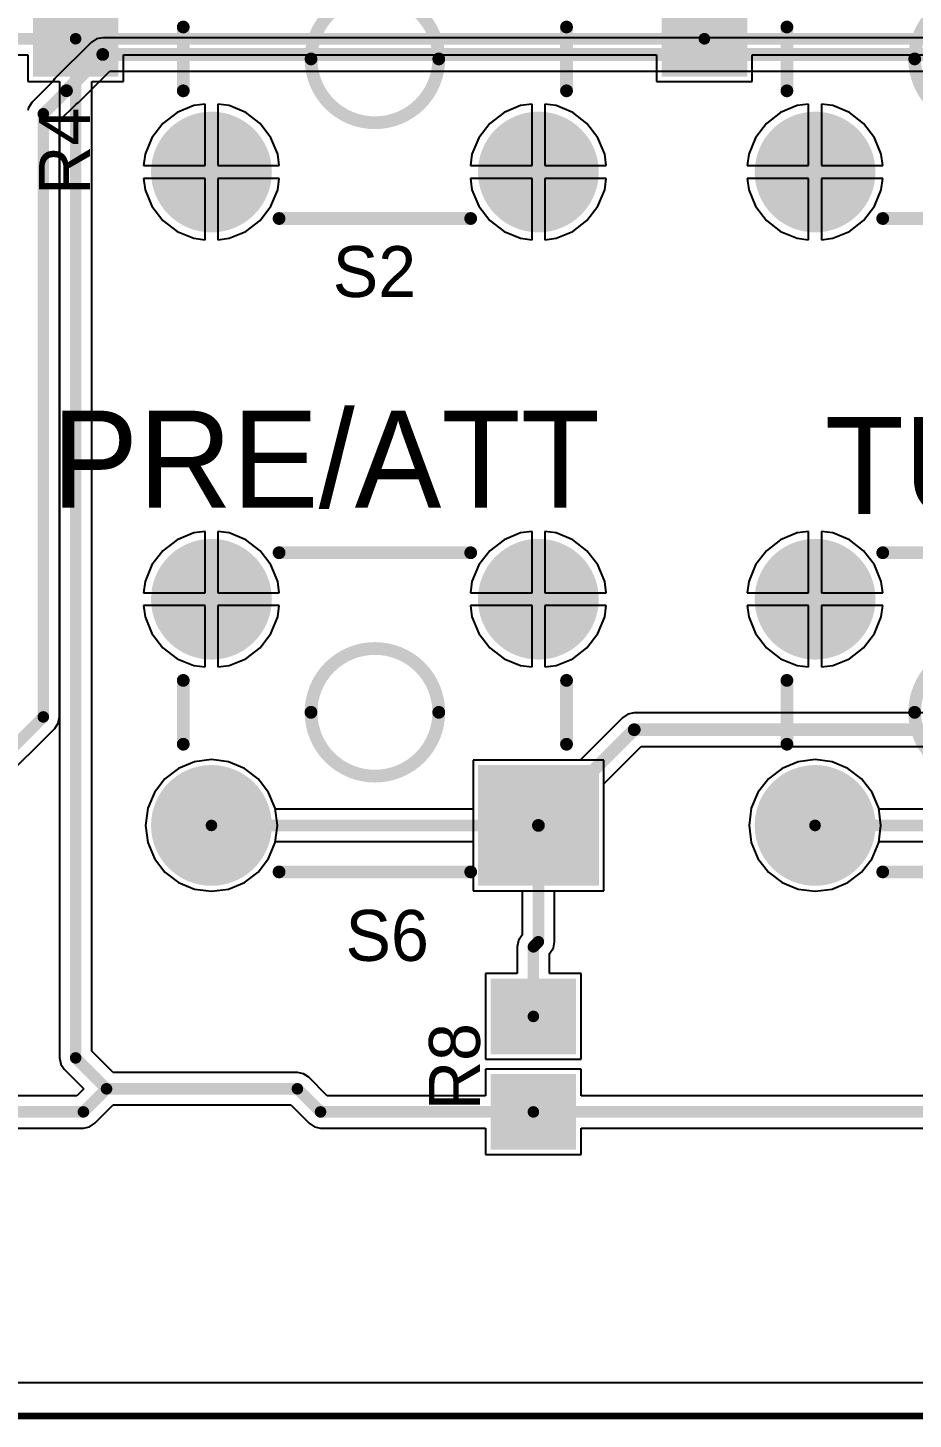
# Model space of a CAD drawing. Header units: millimetres. Extents: x -0.4 to 7.76, y -3.34 to 0.42.
# Drawn here: x 0.544 to 1.237, y -3.037 to -1.947 of the extents above; entities that cross this region are included whole.
import ezdxf

# ---------------------------------------------------------------- set-up
doc = ezdxf.new("R2010")
doc.units = ezdxf.units.MM
doc.header["$MEASUREMENT"] = 0
for name, color, linetype in [('BottomLayer', 5, 'Continuous'), ('BottomSolder', 6, 'Continuous'), ('KeepOutLayer', 6, 'Continuous'), ('MultiLayer', 9, 'Continuous'), ('PadHoleLayer', 156, 'Continuous'), ('TopLayer', 1, 'Continuous'), ('TopOverlay', 2, 'Continuous'), ('TopPaste', 8, 'Continuous'), ('TopSolder', 216, 'Continuous')]:
    doc.layers.add(name, color=color, linetype=linetype)

# ---------------------------------------------------------------- blocks, each defined once
blk = doc.blocks.new('PTS645SK50LFS_30')
at = {"layer": 'BottomLayer', "const_width": 0.0433}
for points in [[(0.1063, 0.0886, 1), (0.1496, 0.0886, 1)], [(-0.1496, -0.0886, 1), (-0.1063, -0.0886, 1)], [(0.1063, -0.0886, 1), (0.1496, -0.0886, 1)]]:
    blk.add_lwpolyline(points, format="xyb", close=True, dxfattribs=at)
at = {"layer": 'BottomLayer'}
blk.add_solid([(-0.1713, 0.0453), (-0.0846, 0.0453), (-0.1713, 0.1319), (-0.0846, 0.1319)], dxfattribs=at)
at = {"layer": 'BottomSolder', "const_width": 0.0473}
for points in [[(0.1043, 0.0886, 1), (0.1516, 0.0886, 1)], [(-0.1516, -0.0886, 1), (-0.1043, -0.0886, 1)], [(0.1043, -0.0886, 1), (0.1516, -0.0886, 1)]]:
    blk.add_lwpolyline(points, format="xyb", close=True, dxfattribs=at)
at = {"layer": 'BottomSolder'}
blk.add_solid([(-0.1753, 0.0413), (-0.0806, 0.0413), (-0.1753, 0.1359), (-0.0806, 0.1359)], dxfattribs=at)
at = {"layer": 'MultiLayer', "const_width": 0.0433}
for points in [[(0.1063, 0.0886, 1), (0.1496, 0.0886, 1)], [(-0.1496, -0.0886, 1), (-0.1063, -0.0886, 1)], [(0.1063, -0.0886, 1), (0.1496, -0.0886, 1)]]:
    blk.add_lwpolyline(points, format="xyb", close=True, dxfattribs=at)
at = {"layer": 'MultiLayer'}
blk.add_solid([(-0.1713, 0.0453), (-0.0846, 0.0453), (-0.1713, 0.1319), (-0.0846, 0.1319)], dxfattribs=at)
at = {"layer": 'PadHoleLayer', "const_width": 0.0197}
for points in [[(-0.1378, 0.0886, 1), (-0.1181, 0.0886, 1)], [(0.1181, 0.0886, 1), (0.1378, 0.0886, 1)], [(-0.1378, -0.0886, 1), (-0.1181, -0.0886, 1)], [(0.1181, -0.0886, 1), (0.1378, -0.0886, 1)]]:
    blk.add_lwpolyline(points, format="xyb", close=True, dxfattribs=at)
at = {"layer": 'TopLayer', "const_width": 0.0433}
for points in [[(0.1063, 0.0886, 1), (0.1496, 0.0886, 1)], [(-0.1496, -0.0886, 1), (-0.1063, -0.0886, 1)], [(0.1063, -0.0886, 1), (0.1496, -0.0886, 1)]]:
    blk.add_lwpolyline(points, format="xyb", close=True, dxfattribs=at)
at = {"layer": 'TopLayer'}
blk.add_solid([(-0.1713, 0.0453), (-0.0846, 0.0453), (-0.1713, 0.1319), (-0.0846, 0.1319)], dxfattribs=at)
at = {"layer": 'TopOverlay', "const_width": 0.01}
for points in [[(0.075, 0.125), (-0.075, 0.125)], [(-0.15, 0.025), (-0.15, -0.025)], [(0.15, 0.025), (0.15, -0.025)], [(0.075, -0.125), (-0.075, -0.125)]]:
    blk.add_lwpolyline(points, dxfattribs=at)
at = {"layer": 'TopOverlay'}
for points, const_width in [([(-0.0775, 0.125, 1), (-0.0725, 0.125, 1)], 0.005), ([(0.0725, 0.125, 1), (0.0775, 0.125, 1)], 0.005), ([(0.05, 0, 1), (-0.05, 0, 1)], 0.01), ([(-0.1525, 0.025, 1), (-0.1475, 0.025, 1)], 0.005), ([(0.1475, 0.025, 1), (0.1525, 0.025, 1)], 0.005), ([(-0.0525, 0, 1), (-0.0475, 0, 1)], 0.005), ([(0.0475, 0, 1), (0.0525, 0, 1)], 0.005), ([(-0.1525, -0.025, 1), (-0.1475, -0.025, 1)], 0.005), ([(0.1475, -0.025, 1), (0.1525, -0.025, 1)], 0.005), ([(-0.0775, -0.125, 1), (-0.0725, -0.125, 1)], 0.005), ([(0.0725, -0.125, 1), (0.0775, -0.125, 1)], 0.005)]:
    blk.add_lwpolyline(points, format="xyb", close=True, dxfattribs=dict(at, const_width=const_width))
at = {"layer": 'TopSolder', "const_width": 0.0473}
for points in [[(0.1043, 0.0886, 1), (0.1516, 0.0886, 1)], [(-0.1516, -0.0886, 1), (-0.1043, -0.0886, 1)], [(0.1043, -0.0886, 1), (0.1516, -0.0886, 1)]]:
    blk.add_lwpolyline(points, format="xyb", close=True, dxfattribs=at)
at = {"layer": 'TopSolder'}
blk.add_solid([(-0.1753, 0.0413), (-0.0806, 0.0413), (-0.1753, 0.1359), (-0.0806, 0.1359)], dxfattribs=at)
blk = doc.blocks.new('PTS645SK50LFS_31')
at = {"layer": 'BottomLayer', "const_width": 0.0433}
for points in [[(0.1063, 0.0886, 1), (0.1496, 0.0886, 1)], [(-0.1496, -0.0886, 1), (-0.1063, -0.0886, 1)], [(0.1063, -0.0886, 1), (0.1496, -0.0886, 1)]]:
    blk.add_lwpolyline(points, format="xyb", close=True, dxfattribs=at)
at = {"layer": 'BottomLayer'}
blk.add_solid([(-0.1713, 0.0453), (-0.0846, 0.0453), (-0.1713, 0.1319), (-0.0846, 0.1319)], dxfattribs=at)
at = {"layer": 'BottomSolder', "const_width": 0.0473}
for points in [[(0.1043, 0.0886, 1), (0.1516, 0.0886, 1)], [(-0.1516, -0.0886, 1), (-0.1043, -0.0886, 1)], [(0.1043, -0.0886, 1), (0.1516, -0.0886, 1)]]:
    blk.add_lwpolyline(points, format="xyb", close=True, dxfattribs=at)
at = {"layer": 'BottomSolder'}
blk.add_solid([(-0.1753, 0.0413), (-0.0806, 0.0413), (-0.1753, 0.1359), (-0.0806, 0.1359)], dxfattribs=at)
at = {"layer": 'MultiLayer', "const_width": 0.0433}
for points in [[(0.1063, 0.0886, 1), (0.1496, 0.0886, 1)], [(-0.1496, -0.0886, 1), (-0.1063, -0.0886, 1)], [(0.1063, -0.0886, 1), (0.1496, -0.0886, 1)]]:
    blk.add_lwpolyline(points, format="xyb", close=True, dxfattribs=at)
at = {"layer": 'MultiLayer'}
blk.add_solid([(-0.1713, 0.0453), (-0.0846, 0.0453), (-0.1713, 0.1319), (-0.0846, 0.1319)], dxfattribs=at)
at = {"layer": 'PadHoleLayer', "const_width": 0.0197}
for points in [[(-0.1378, 0.0886, 1), (-0.1181, 0.0886, 1)], [(0.1181, 0.0886, 1), (0.1378, 0.0886, 1)], [(-0.1378, -0.0886, 1), (-0.1181, -0.0886, 1)], [(0.1181, -0.0886, 1), (0.1378, -0.0886, 1)]]:
    blk.add_lwpolyline(points, format="xyb", close=True, dxfattribs=at)
at = {"layer": 'TopLayer', "const_width": 0.0433}
for points in [[(0.1063, 0.0886, 1), (0.1496, 0.0886, 1)], [(-0.1496, -0.0886, 1), (-0.1063, -0.0886, 1)], [(0.1063, -0.0886, 1), (0.1496, -0.0886, 1)]]:
    blk.add_lwpolyline(points, format="xyb", close=True, dxfattribs=at)
at = {"layer": 'TopLayer'}
blk.add_solid([(-0.1713, 0.0453), (-0.0846, 0.0453), (-0.1713, 0.1319), (-0.0846, 0.1319)], dxfattribs=at)
at = {"layer": 'TopOverlay', "const_width": 0.01}
for points in [[(0.075, 0.125), (-0.075, 0.125)], [(-0.15, 0.025), (-0.15, -0.025)], [(0.15, 0.025), (0.15, -0.025)], [(0.075, -0.125), (-0.075, -0.125)]]:
    blk.add_lwpolyline(points, dxfattribs=at)
at = {"layer": 'TopOverlay'}
for points, const_width in [([(-0.0775, 0.125, 1), (-0.0725, 0.125, 1)], 0.005), ([(0.0725, 0.125, 1), (0.0775, 0.125, 1)], 0.005), ([(0.05, 0, 1), (-0.05, 0, 1)], 0.01), ([(-0.1525, 0.025, 1), (-0.1475, 0.025, 1)], 0.005), ([(0.1475, 0.025, 1), (0.1525, 0.025, 1)], 0.005), ([(-0.0525, 0, 1), (-0.0475, 0, 1)], 0.005), ([(0.0475, 0, 1), (0.0525, 0, 1)], 0.005), ([(-0.1525, -0.025, 1), (-0.1475, -0.025, 1)], 0.005), ([(0.1475, -0.025, 1), (0.1525, -0.025, 1)], 0.005), ([(-0.0775, -0.125, 1), (-0.0725, -0.125, 1)], 0.005), ([(0.0725, -0.125, 1), (0.0775, -0.125, 1)], 0.005)]:
    blk.add_lwpolyline(points, format="xyb", close=True, dxfattribs=dict(at, const_width=const_width))
at = {"layer": 'TopSolder', "const_width": 0.0473}
for points in [[(0.1043, 0.0886, 1), (0.1516, 0.0886, 1)], [(-0.1516, -0.0886, 1), (-0.1043, -0.0886, 1)], [(0.1043, -0.0886, 1), (0.1516, -0.0886, 1)]]:
    blk.add_lwpolyline(points, format="xyb", close=True, dxfattribs=at)
at = {"layer": 'TopSolder'}
blk.add_solid([(-0.1753, 0.0413), (-0.0806, 0.0413), (-0.1753, 0.1359), (-0.0806, 0.1359)], dxfattribs=at)
blk = doc.blocks.new('PTS645SK50LFS_48')
at = {"layer": 'BottomLayer', "const_width": 0.0433}
for points in [[(0.1063, 0.0886, 1), (0.1496, 0.0886, 1)], [(-0.1496, -0.0886, 1), (-0.1063, -0.0886, 1)], [(0.1063, -0.0886, 1), (0.1496, -0.0886, 1)]]:
    blk.add_lwpolyline(points, format="xyb", close=True, dxfattribs=at)
at = {"layer": 'BottomLayer'}
blk.add_solid([(-0.1713, 0.0453), (-0.0846, 0.0453), (-0.1713, 0.1319), (-0.0846, 0.1319)], dxfattribs=at)
at = {"layer": 'BottomSolder', "const_width": 0.0473}
for points in [[(0.1043, 0.0886, 1), (0.1516, 0.0886, 1)], [(-0.1516, -0.0886, 1), (-0.1043, -0.0886, 1)], [(0.1043, -0.0886, 1), (0.1516, -0.0886, 1)]]:
    blk.add_lwpolyline(points, format="xyb", close=True, dxfattribs=at)
at = {"layer": 'BottomSolder'}
blk.add_solid([(-0.1753, 0.0413), (-0.0806, 0.0413), (-0.1753, 0.1359), (-0.0806, 0.1359)], dxfattribs=at)
at = {"layer": 'MultiLayer', "const_width": 0.0433}
for points in [[(0.1063, 0.0886, 1), (0.1496, 0.0886, 1)], [(-0.1496, -0.0886, 1), (-0.1063, -0.0886, 1)], [(0.1063, -0.0886, 1), (0.1496, -0.0886, 1)]]:
    blk.add_lwpolyline(points, format="xyb", close=True, dxfattribs=at)
at = {"layer": 'MultiLayer'}
blk.add_solid([(-0.1713, 0.0453), (-0.0846, 0.0453), (-0.1713, 0.1319), (-0.0846, 0.1319)], dxfattribs=at)
at = {"layer": 'PadHoleLayer', "const_width": 0.0197}
for points in [[(-0.1378, 0.0886, 1), (-0.1181, 0.0886, 1)], [(0.1181, 0.0886, 1), (0.1378, 0.0886, 1)], [(-0.1378, -0.0886, 1), (-0.1181, -0.0886, 1)], [(0.1181, -0.0886, 1), (0.1378, -0.0886, 1)]]:
    blk.add_lwpolyline(points, format="xyb", close=True, dxfattribs=at)
at = {"layer": 'TopLayer', "const_width": 0.0433}
for points in [[(0.1063, 0.0886, 1), (0.1496, 0.0886, 1)], [(-0.1496, -0.0886, 1), (-0.1063, -0.0886, 1)], [(0.1063, -0.0886, 1), (0.1496, -0.0886, 1)]]:
    blk.add_lwpolyline(points, format="xyb", close=True, dxfattribs=at)
at = {"layer": 'TopLayer'}
blk.add_solid([(-0.1713, 0.0453), (-0.0846, 0.0453), (-0.1713, 0.1319), (-0.0846, 0.1319)], dxfattribs=at)
at = {"layer": 'TopOverlay', "const_width": 0.01}
for points in [[(-0.075, 0.125), (0.075, 0.125)], [(-0.15, -0.025), (-0.15, 0.025)], [(0.15, -0.025), (0.15, 0.025)], [(-0.075, -0.125), (0.075, -0.125)]]:
    blk.add_lwpolyline(points, dxfattribs=at)
at = {"layer": 'TopOverlay'}
for points, const_width in [([(-0.0775, 0.125, 1), (-0.0725, 0.125, 1)], 0.005), ([(0.0725, 0.125, 1), (0.0775, 0.125, 1)], 0.005), ([(0.05, 0, 1), (-0.05, 0, 1)], 0.01), ([(-0.1525, 0.025, 1), (-0.1475, 0.025, 1)], 0.005), ([(0.1475, 0.025, 1), (0.1525, 0.025, 1)], 0.005), ([(-0.0525, 0, 1), (-0.0475, 0, 1)], 0.005), ([(0.0475, 0, 1), (0.0525, 0, 1)], 0.005), ([(-0.1525, -0.025, 1), (-0.1475, -0.025, 1)], 0.005), ([(0.1475, -0.025, 1), (0.1525, -0.025, 1)], 0.005), ([(-0.0775, -0.125, 1), (-0.0725, -0.125, 1)], 0.005), ([(0.0725, -0.125, 1), (0.0775, -0.125, 1)], 0.005)]:
    blk.add_lwpolyline(points, format="xyb", close=True, dxfattribs=dict(at, const_width=const_width))
at = {"layer": 'TopSolder', "const_width": 0.0473}
for points in [[(0.1043, 0.0886, 1), (0.1516, 0.0886, 1)], [(-0.1516, -0.0886, 1), (-0.1043, -0.0886, 1)], [(0.1043, -0.0886, 1), (0.1516, -0.0886, 1)]]:
    blk.add_lwpolyline(points, format="xyb", close=True, dxfattribs=at)
at = {"layer": 'TopSolder'}
blk.add_solid([(-0.1753, 0.0413), (-0.0806, 0.0413), (-0.1753, 0.1359), (-0.0806, 0.1359)], dxfattribs=at)
blk = doc.blocks.new('PTS645SK50LFS_49')
at = {"layer": 'BottomLayer', "const_width": 0.0433}
for points in [[(0.1063, 0.0886, 1), (0.1496, 0.0886, 1)], [(-0.1496, -0.0886, 1), (-0.1063, -0.0886, 1)], [(0.1063, -0.0886, 1), (0.1496, -0.0886, 1)]]:
    blk.add_lwpolyline(points, format="xyb", close=True, dxfattribs=at)
at = {"layer": 'BottomLayer'}
blk.add_solid([(-0.1713, 0.0453), (-0.0846, 0.0453), (-0.1713, 0.1319), (-0.0846, 0.1319)], dxfattribs=at)
at = {"layer": 'BottomSolder', "const_width": 0.0473}
for points in [[(0.1043, 0.0886, 1), (0.1516, 0.0886, 1)], [(-0.1516, -0.0886, 1), (-0.1043, -0.0886, 1)], [(0.1043, -0.0886, 1), (0.1516, -0.0886, 1)]]:
    blk.add_lwpolyline(points, format="xyb", close=True, dxfattribs=at)
at = {"layer": 'BottomSolder'}
blk.add_solid([(-0.1753, 0.0413), (-0.0806, 0.0413), (-0.1753, 0.1359), (-0.0806, 0.1359)], dxfattribs=at)
at = {"layer": 'MultiLayer', "const_width": 0.0433}
for points in [[(0.1063, 0.0886, 1), (0.1496, 0.0886, 1)], [(-0.1496, -0.0886, 1), (-0.1063, -0.0886, 1)], [(0.1063, -0.0886, 1), (0.1496, -0.0886, 1)]]:
    blk.add_lwpolyline(points, format="xyb", close=True, dxfattribs=at)
at = {"layer": 'MultiLayer'}
blk.add_solid([(-0.1713, 0.0453), (-0.0846, 0.0453), (-0.1713, 0.1319), (-0.0846, 0.1319)], dxfattribs=at)
at = {"layer": 'PadHoleLayer', "const_width": 0.0197}
for points in [[(-0.1378, 0.0886, 1), (-0.1181, 0.0886, 1)], [(0.1181, 0.0886, 1), (0.1378, 0.0886, 1)], [(-0.1378, -0.0886, 1), (-0.1181, -0.0886, 1)], [(0.1181, -0.0886, 1), (0.1378, -0.0886, 1)]]:
    blk.add_lwpolyline(points, format="xyb", close=True, dxfattribs=at)
at = {"layer": 'TopLayer', "const_width": 0.0433}
for points in [[(0.1063, 0.0886, 1), (0.1496, 0.0886, 1)], [(-0.1496, -0.0886, 1), (-0.1063, -0.0886, 1)], [(0.1063, -0.0886, 1), (0.1496, -0.0886, 1)]]:
    blk.add_lwpolyline(points, format="xyb", close=True, dxfattribs=at)
at = {"layer": 'TopLayer'}
blk.add_solid([(-0.1713, 0.0453), (-0.0846, 0.0453), (-0.1713, 0.1319), (-0.0846, 0.1319)], dxfattribs=at)
at = {"layer": 'TopOverlay', "const_width": 0.01}
for points in [[(-0.075, 0.125), (0.075, 0.125)], [(-0.15, -0.025), (-0.15, 0.025)], [(0.15, -0.025), (0.15, 0.025)], [(-0.075, -0.125), (0.075, -0.125)]]:
    blk.add_lwpolyline(points, dxfattribs=at)
at = {"layer": 'TopOverlay'}
for points, const_width in [([(-0.0775, 0.125, 1), (-0.0725, 0.125, 1)], 0.005), ([(0.0725, 0.125, 1), (0.0775, 0.125, 1)], 0.005), ([(0.05, 0, 1), (-0.05, 0, 1)], 0.01), ([(-0.1525, 0.025, 1), (-0.1475, 0.025, 1)], 0.005), ([(0.1475, 0.025, 1), (0.1525, 0.025, 1)], 0.005), ([(-0.0525, 0, 1), (-0.0475, 0, 1)], 0.005), ([(0.0475, 0, 1), (0.0525, 0, 1)], 0.005), ([(-0.1525, -0.025, 1), (-0.1475, -0.025, 1)], 0.005), ([(0.1475, -0.025, 1), (0.1525, -0.025, 1)], 0.005), ([(-0.0775, -0.125, 1), (-0.0725, -0.125, 1)], 0.005), ([(0.0725, -0.125, 1), (0.0775, -0.125, 1)], 0.005)]:
    blk.add_lwpolyline(points, format="xyb", close=True, dxfattribs=dict(at, const_width=const_width))
at = {"layer": 'TopSolder', "const_width": 0.0473}
for points in [[(0.1043, 0.0886, 1), (0.1516, 0.0886, 1)], [(-0.1516, -0.0886, 1), (-0.1043, -0.0886, 1)], [(0.1043, -0.0886, 1), (0.1516, -0.0886, 1)]]:
    blk.add_lwpolyline(points, format="xyb", close=True, dxfattribs=at)
at = {"layer": 'TopSolder'}
blk.add_solid([(-0.1753, 0.0413), (-0.0806, 0.0413), (-0.1753, 0.1359), (-0.0806, 0.1359)], dxfattribs=at)
blk = doc.blocks.new('RES_0805_60')
at = {"layer": 'TopLayer'}
for points in [[(-0.063, -0.0295), (-0.0118, -0.0295), (-0.063, 0.0295), (-0.0118, 0.0295)], [(0.0118, -0.0295), (0.063, -0.0295), (0.0118, 0.0295), (0.063, 0.0295)]]:
    blk.add_solid(points, dxfattribs=at)
at = {"layer": 'TopPaste'}
for points in [[(-0.063, -0.0295), (-0.0118, -0.0295), (-0.063, 0.0295), (-0.0118, 0.0295)], [(0.0118, -0.0295), (0.063, -0.0295), (0.0118, 0.0295), (0.063, 0.0295)]]:
    blk.add_solid(points, dxfattribs=at)
at = {"layer": 'TopSolder'}
for points in [[(-0.067, -0.0335), (-0.0078, -0.0335), (-0.067, 0.0335), (-0.0078, 0.0335)], [(0.0078, -0.0335), (0.067, -0.0335), (0.0078, 0.0335), (0.067, 0.0335)]]:
    blk.add_solid(points, dxfattribs=at)
blk = doc.blocks.new('RES_0805_61')
at = {"layer": 'TopLayer'}
for points in [[(-0.063, -0.0295), (-0.0118, -0.0295), (-0.063, 0.0295), (-0.0118, 0.0295)], [(0.0118, -0.0295), (0.063, -0.0295), (0.0118, 0.0295), (0.063, 0.0295)]]:
    blk.add_solid(points, dxfattribs=at)
at = {"layer": 'TopPaste'}
for points in [[(-0.063, -0.0295), (-0.0118, -0.0295), (-0.063, 0.0295), (-0.0118, 0.0295)], [(0.0118, -0.0295), (0.063, -0.0295), (0.0118, 0.0295), (0.063, 0.0295)]]:
    blk.add_solid(points, dxfattribs=at)
at = {"layer": 'TopSolder'}
for points in [[(-0.067, -0.0335), (-0.0078, -0.0335), (-0.067, 0.0335), (-0.0078, 0.0335)], [(0.0078, -0.0335), (0.067, -0.0335), (0.0078, 0.0335), (0.067, 0.0335)]]:
    blk.add_solid(points, dxfattribs=at)
blk = doc.blocks.new('RES_0805_71')
at = {"layer": 'TopLayer'}
for points in [[(-0.063, -0.0295), (-0.0118, -0.0295), (-0.063, 0.0295), (-0.0118, 0.0295)], [(0.0118, -0.0295), (0.063, -0.0295), (0.0118, 0.0295), (0.063, 0.0295)]]:
    blk.add_solid(points, dxfattribs=at)
at = {"layer": 'TopPaste'}
for points in [[(-0.063, -0.0295), (-0.0118, -0.0295), (-0.063, 0.0295), (-0.0118, 0.0295)], [(0.0118, -0.0295), (0.063, -0.0295), (0.0118, 0.0295), (0.063, 0.0295)]]:
    blk.add_solid(points, dxfattribs=at)
at = {"layer": 'TopSolder'}
for points in [[(-0.067, -0.0335), (-0.0078, -0.0335), (-0.067, 0.0335), (-0.0078, 0.0335)], [(0.0078, -0.0335), (0.067, -0.0335), (0.0078, 0.0335), (0.067, 0.0335)]]:
    blk.add_solid(points, dxfattribs=at)

msp = doc.modelspace()

# ---------------------------------------------------------------- linework, layer by layer
at = {"layer": 'BottomLayer'}
for p, q in [((0.5935, -1.9584), (0.565, -1.9868)), ((0.5977, -1.9555), (0.5935, -1.9584)), ((0.6027, -1.9546), (0.5977, -1.9555)), ((2.0104, -1.9546), (0.6027, -1.9546)), ((0.5836, -2.0054), (0.6082, -1.9808)), ((0.6082, -1.9808), (2.0056, -1.9808)), ((0.5636, -1.9889), (0.5472, -2.0053)), ((0.565, -1.9868), (0.5636, -1.9889)), ((0.5445, -2.0094), (0.544, -2.0117)), ((0.5458, -2.0074), (0.5445, -2.0094)), ((0.5445, -2.0094), (0.5445, -2.0094)), ((0.5445, -2.0094), (0.5445, -2.0094)), ((0.5472, -2.0053), (0.5458, -2.0074)), ((0.5688, -2.0195), (0.5815, -2.0068)), ((0.5815, -2.0068), (0.5836, -2.0054)), ((0.6609, -2.0132), (0.6497, -2.0217)), ((0.6739, -2.0078), (0.6609, -2.0132)), ((0.6828, -2.0067), (0.6739, -2.0078)), ((0.6828, -2.0548), (0.6828, -2.0067)), ((0.7017, -2.0078), (0.6928, -2.0067)), ((0.6928, -2.0067), (0.6928, -2.0548)), ((0.7147, -2.0132), (0.7017, -2.0078)), ((0.7258, -2.0217), (0.7147, -2.0132)), ((0.9168, -2.0132), (0.9057, -2.0217)), ((0.9298, -2.0078), (0.9168, -2.0132)), ((0.9387, -2.0067), (0.9298, -2.0078)), ((0.9387, -2.0548), (0.9387, -2.0067)), ((0.9576, -2.0078), (0.9487, -2.0067)), ((0.9487, -2.0067), (0.9487, -2.0548)), ((0.9706, -2.0132), (0.9576, -2.0078)), ((0.9817, -2.0217), (0.9706, -2.0132)), ((1.1333, -2.0132), (1.1222, -2.0217)), ((1.1463, -2.0078), (1.1333, -2.0132)), ((1.1552, -2.0067), (1.1463, -2.0078)), ((1.1552, -2.0548), (1.1552, -2.0067)), ((1.1741, -2.0078), (1.1652, -2.0067)), ((1.1652, -2.0067), (1.1652, -2.0548)), ((1.1871, -2.0132), (1.1741, -2.0078)), ((1.1982, -2.0217), (1.1871, -2.0132)), ((0.5688, -2.4866), (0.5688, -2.0195)), ((0.6497, -2.0217), (0.6412, -2.0329)), ((0.7343, -2.0329), (0.7258, -2.0217)), ((0.9057, -2.0217), (0.8971, -2.0329)), ((0.9902, -2.0329), (0.9817, -2.0217)), ((1.1222, -2.0217), (1.1136, -2.0329)), ((1.2068, -2.0329), (1.1982, -2.0217)), ((0.6412, -2.0329), (0.6358, -2.0458)), ((0.7397, -2.0458), (0.7343, -2.0329)), ((0.8971, -2.0329), (0.8917, -2.0458)), ((0.9956, -2.0458), (0.9902, -2.0329)), ((1.1136, -2.0329), (1.1083, -2.0458)), ((1.2121, -2.0458), (1.2068, -2.0329)), ((0.6358, -2.0458), (0.6347, -2.0548)), ((0.7409, -2.0548), (0.7397, -2.0458)), ((0.8917, -2.0458), (0.8906, -2.0548)), ((0.9968, -2.0548), (0.9956, -2.0458)), ((1.1083, -2.0458), (1.1071, -2.0548)), ((1.2133, -2.0548), (1.2121, -2.0458)), ((0.6347, -2.0548), (0.6828, -2.0548)), ((0.6928, -2.0548), (0.7409, -2.0548)), ((0.8906, -2.0548), (0.9387, -2.0548)), ((0.9487, -2.0548), (0.9968, -2.0548)), ((1.1071, -2.0548), (1.1552, -2.0548)), ((1.1652, -2.0548), (1.2133, -2.0548)), ((0.6828, -2.0648), (0.6347, -2.0648)), ((0.6347, -2.0648), (0.6358, -2.0737)), ((0.6828, -2.1129), (0.6828, -2.0648)), ((0.7409, -2.0648), (0.6928, -2.0648)), ((0.6928, -2.0648), (0.6928, -2.1129)), ((0.7397, -2.0737), (0.7409, -2.0648)), ((0.9387, -2.0648), (0.8906, -2.0648)), ((0.8906, -2.0648), (0.8917, -2.0737)), ((0.9387, -2.1129), (0.9387, -2.0648)), ((0.9968, -2.0648), (0.9487, -2.0648)), ((0.9487, -2.0648), (0.9487, -2.1129)), ((0.9956, -2.0737), (0.9968, -2.0648)), ((1.1552, -2.0648), (1.1071, -2.0648)), ((1.1071, -2.0648), (1.1083, -2.0737)), ((1.1552, -2.1129), (1.1552, -2.0648)), ((1.2133, -2.0648), (1.1652, -2.0648)), ((1.1652, -2.0648), (1.1652, -2.1129)), ((1.2121, -2.0737), (1.2133, -2.0648)), ((0.6358, -2.0737), (0.6412, -2.0866)), ((0.7343, -2.0866), (0.7397, -2.0737)), ((0.8917, -2.0737), (0.8971, -2.0866)), ((0.9902, -2.0866), (0.9956, -2.0737)), ((1.1083, -2.0737), (1.1136, -2.0866)), ((1.2068, -2.0866), (1.2121, -2.0737)), ((0.6412, -2.0866), (0.6497, -2.0978)), ((0.7258, -2.0978), (0.7343, -2.0866)), ((0.8971, -2.0866), (0.9057, -2.0978)), ((0.9817, -2.0978), (0.9902, -2.0866)), ((1.1136, -2.0866), (1.1222, -2.0978)), ((1.1982, -2.0978), (1.2068, -2.0866)), ((0.6497, -2.0978), (0.6609, -2.1063)), ((0.7147, -2.1063), (0.7258, -2.0978)), ((0.9057, -2.0978), (0.9168, -2.1063)), ((0.9706, -2.1063), (0.9817, -2.0978)), ((1.1222, -2.0978), (1.1333, -2.1063)), ((1.1871, -2.1063), (1.1982, -2.0978)), ((0.6609, -2.1063), (0.6739, -2.1117)), ((0.6739, -2.1117), (0.6828, -2.1129)), ((0.6928, -2.1129), (0.7017, -2.1117)), ((0.7017, -2.1117), (0.7147, -2.1063)), ((0.9168, -2.1063), (0.9298, -2.1117)), ((0.9298, -2.1117), (0.9387, -2.1129)), ((0.9487, -2.1129), (0.9576, -2.1117)), ((0.9576, -2.1117), (0.9706, -2.1063)), ((1.1333, -2.1063), (1.1463, -2.1117)), ((1.1463, -2.1117), (1.1552, -2.1129)), ((1.1652, -2.1129), (1.1741, -2.1117)), ((1.1741, -2.1117), (1.1871, -2.1063)), ((0.6739, -2.3425), (0.6609, -2.3478)), ((0.6828, -2.3413), (0.6739, -2.3425)), ((0.6828, -2.3894), (0.6828, -2.3413)), ((0.7017, -2.3425), (0.6928, -2.3413)), ((0.6928, -2.3413), (0.6928, -2.3894)), ((0.7147, -2.3478), (0.7017, -2.3425)), ((0.9298, -2.3425), (0.9168, -2.3478)), ((0.9387, -2.3413), (0.9298, -2.3425)), ((0.9387, -2.3894), (0.9387, -2.3413)), ((0.9576, -2.3425), (0.9487, -2.3413)), ((0.9487, -2.3413), (0.9487, -2.3894)), ((0.9706, -2.3478), (0.9576, -2.3425)), ((1.1463, -2.3425), (1.1333, -2.3478)), ((1.1552, -2.3413), (1.1463, -2.3425)), ((1.1552, -2.3894), (1.1552, -2.3413)), ((1.1741, -2.3425), (1.1652, -2.3413)), ((1.1652, -2.3413), (1.1652, -2.3894)), ((1.1871, -2.3478), (1.1741, -2.3425)), ((0.6609, -2.3478), (0.6497, -2.3564)), ((0.7258, -2.3564), (0.7147, -2.3478)), ((0.9168, -2.3478), (0.9057, -2.3564)), ((0.9817, -2.3564), (0.9706, -2.3478)), ((1.1333, -2.3478), (1.1222, -2.3564)), ((1.1982, -2.3564), (1.1871, -2.3478)), ((0.6497, -2.3564), (0.6412, -2.3675)), ((0.7343, -2.3675), (0.7258, -2.3564)), ((0.9057, -2.3564), (0.8971, -2.3675)), ((0.9902, -2.3675), (0.9817, -2.3564)), ((1.1222, -2.3564), (1.1136, -2.3675)), ((1.2068, -2.3675), (1.1982, -2.3564)), ((0.6412, -2.3675), (0.6358, -2.3805)), ((0.7397, -2.3805), (0.7343, -2.3675)), ((0.8971, -2.3675), (0.8917, -2.3805)), ((0.9956, -2.3805), (0.9902, -2.3675)), ((1.1136, -2.3675), (1.1083, -2.3805)), ((1.2121, -2.3805), (1.2068, -2.3675)), ((0.6358, -2.3805), (0.6347, -2.3894)), ((0.7409, -2.3894), (0.7397, -2.3805)), ((0.8917, -2.3805), (0.8906, -2.3894)), ((0.9968, -2.3894), (0.9956, -2.3805)), ((1.1083, -2.3805), (1.1071, -2.3894)), ((1.2133, -2.3894), (1.2121, -2.3805)), ((0.6347, -2.3894), (0.6828, -2.3894)), ((0.6928, -2.3894), (0.7409, -2.3894)), ((0.8906, -2.3894), (0.9387, -2.3894)), ((0.9487, -2.3894), (0.9968, -2.3894)), ((1.1071, -2.3894), (1.1552, -2.3894)), ((1.1652, -2.3894), (1.2133, -2.3894)), ((0.6828, -2.3994), (0.6347, -2.3994)), ((0.6347, -2.3994), (0.6358, -2.4083)), ((0.6358, -2.4083), (0.6412, -2.4213)), ((0.6828, -2.4475), (0.6828, -2.3994)), ((0.7409, -2.3994), (0.6928, -2.3994)), ((0.6928, -2.3994), (0.6928, -2.4475)), ((0.7343, -2.4213), (0.7397, -2.4083)), ((0.7397, -2.4083), (0.7409, -2.3994)), ((0.9387, -2.3994), (0.8906, -2.3994)), ((0.8906, -2.3994), (0.8917, -2.4083)), ((0.8917, -2.4083), (0.8971, -2.4213)), ((0.9387, -2.4475), (0.9387, -2.3994)), ((0.9968, -2.3994), (0.9487, -2.3994)), ((0.9487, -2.3994), (0.9487, -2.4475)), ((0.9902, -2.4213), (0.9956, -2.4083)), ((0.9956, -2.4083), (0.9968, -2.3994)), ((1.1552, -2.3994), (1.1071, -2.3994)), ((1.1071, -2.3994), (1.1083, -2.4083)), ((1.1083, -2.4083), (1.1136, -2.4213)), ((1.1552, -2.4475), (1.1552, -2.3994)), ((1.2133, -2.3994), (1.1652, -2.3994)), ((1.1652, -2.3994), (1.1652, -2.4475)), ((1.2068, -2.4213), (1.2121, -2.4083)), ((1.2121, -2.4083), (1.2133, -2.3994)), ((0.6412, -2.4213), (0.6497, -2.4324)), ((0.7258, -2.4324), (0.7343, -2.4213)), ((0.8971, -2.4213), (0.9057, -2.4324)), ((0.9817, -2.4324), (0.9902, -2.4213)), ((1.1136, -2.4213), (1.1222, -2.4324)), ((1.1982, -2.4324), (1.2068, -2.4213)), ((0.6497, -2.4324), (0.6609, -2.441)), ((0.6609, -2.441), (0.6739, -2.4463)), ((0.7017, -2.4463), (0.7147, -2.441)), ((0.7147, -2.441), (0.7258, -2.4324)), ((0.9057, -2.4324), (0.9168, -2.441)), ((0.9168, -2.441), (0.9298, -2.4463)), ((0.9576, -2.4463), (0.9706, -2.441)), ((0.9706, -2.441), (0.9817, -2.4324)), ((1.1222, -2.4324), (1.1333, -2.441)), ((1.1333, -2.441), (1.1463, -2.4463)), ((1.1741, -2.4463), (1.1871, -2.441)), ((1.1871, -2.441), (1.1982, -2.4324)), ((0.6739, -2.4463), (0.6828, -2.4475)), ((0.6928, -2.4475), (0.7017, -2.4463)), ((0.9298, -2.4463), (0.9387, -2.4475)), ((0.9487, -2.4475), (0.9576, -2.4463)), ((1.1463, -2.4463), (1.1552, -2.4475)), ((1.1652, -2.4475), (1.1741, -2.4463)), ((1.0137, -2.4844), (1.0094, -2.4873)), ((1.0187, -2.4834), (1.0137, -2.4844)), ((1.9219, -2.4834), (1.0187, -2.4834)), ((0.5224, -2.5383), (0.5651, -2.4956)), ((0.5651, -2.4956), (0.5679, -2.4915)), ((0.5679, -2.4915), (0.5688, -2.4866)), ((1.0094, -2.4873), (0.9763, -2.5204)), ((0.9949, -2.539), (1.0241, -2.5097)), ((1.0241, -2.5097), (1.4529, -2.5097)), ((0.662, -2.5269), (0.6513, -2.5351)), ((0.6744, -2.5217), (0.662, -2.5269)), ((0.6878, -2.52), (0.6744, -2.5217)), ((0.7011, -2.5217), (0.6878, -2.52)), ((0.7136, -2.5269), (0.7011, -2.5217)), ((0.7243, -2.5351), (0.7136, -2.5269)), ((0.9763, -2.5204), (0.8925, -2.5204)), ((0.8925, -2.5204), (0.8925, -2.5589)), ((1.1344, -2.5269), (1.1237, -2.5351)), ((1.1469, -2.5217), (1.1344, -2.5269)), ((1.1602, -2.52), (1.1469, -2.5217)), ((1.1736, -2.5217), (1.1602, -2.52)), ((1.186, -2.5269), (1.1736, -2.5217)), ((1.1967, -2.5351), (1.186, -2.5269)), ((0.6513, -2.5351), (0.6431, -2.5458)), ((0.7325, -2.5458), (0.7243, -2.5351)), ((0.9949, -2.6228), (0.9949, -2.539)), ((1.1237, -2.5351), (1.1155, -2.5458)), ((1.2049, -2.5458), (1.1967, -2.5351)), ((0.6431, -2.5458), (0.6379, -2.5582)), ((0.7376, -2.5582), (0.7325, -2.5458)), ((1.1155, -2.5458), (1.1103, -2.5582)), ((1.2101, -2.5582), (1.2049, -2.5458)), ((0.6379, -2.5582), (0.6361, -2.5716)), ((0.7377, -2.5589), (0.7376, -2.5582)), ((0.8925, -2.5589), (0.7377, -2.5589)), ((1.1103, -2.5582), (1.1086, -2.5716)), ((1.2102, -2.5589), (1.2101, -2.5582)), ((1.3649, -2.5589), (1.2102, -2.5589)), ((0.6361, -2.5716), (0.6379, -2.5849)), ((1.1086, -2.5716), (1.1103, -2.5849)), ((0.6379, -2.5849), (0.6431, -2.5974)), ((0.7325, -2.5974), (0.7376, -2.5849)), ((0.7376, -2.5849), (0.7377, -2.5842)), ((0.7377, -2.5842), (0.8925, -2.5842)), ((0.8925, -2.5842), (0.8925, -2.6228)), ((1.1103, -2.5849), (1.1155, -2.5974)), ((1.2049, -2.5974), (1.2101, -2.5849)), ((1.2101, -2.5849), (1.2102, -2.5842)), ((1.2102, -2.5842), (1.3649, -2.5842)), ((0.6431, -2.5974), (0.6513, -2.6081)), ((0.7243, -2.6081), (0.7325, -2.5974)), ((1.1155, -2.5974), (1.1237, -2.6081)), ((1.1967, -2.6081), (1.2049, -2.5974)), ((0.6513, -2.6081), (0.662, -2.6163)), ((0.7136, -2.6163), (0.7243, -2.6081)), ((1.1237, -2.6081), (1.1344, -2.6163)), ((1.186, -2.6163), (1.1967, -2.6081)), ((0.662, -2.6163), (0.6744, -2.6214)), ((0.6744, -2.6214), (0.6878, -2.6232)), ((0.6878, -2.6232), (0.7011, -2.6214)), ((0.7011, -2.6214), (0.7136, -2.6163)), ((0.8925, -2.6228), (0.9949, -2.6228)), ((1.1344, -2.6163), (1.1469, -2.6214)), ((1.1469, -2.6214), (1.1602, -2.6232)), ((1.1602, -2.6232), (1.1736, -2.6214)), ((1.1736, -2.6214), (1.186, -2.6163)), ((7.339, -3.0082), (0.0287, -3.0082))]:
    msp.add_line(p, q, dxfattribs=at)
for points, const_width in [([(0.5743, -1.9961), (0.6027, -1.9677)], 0.01), ([(0.6027, -1.9677), (2.0158, -1.9677)], 0.01), ([(0.5562, -2.0142), (0.5743, -1.9961)], 0.00906), ([(0.5562, -2.4866), (0.5562, -2.0142)], 0.00906), ([(0.4712, -2.5716), (0.5562, -2.4866)], 0.00906), ([(0.9437, -2.5716), (1.0187, -2.4966)], 0.01), ([(1.0187, -2.4966), (1.9273, -2.4966)], 0.01), ([(0.6878, -2.5716), (0.9437, -2.5716)], 0.00906), ([(1.1602, -2.5716), (1.4161, -2.5716)], 0.00906)]:
    msp.add_lwpolyline(points, dxfattribs=dict(at, const_width=const_width))
for points, const_width in [([(0.6002, -1.9677, 1), (0.6052, -1.9677, 1)], 0.005), ([(0.6002, -1.9677, 1), (0.6052, -1.9677, 1)], 0.005), ([(0.5718, -1.9961, 1), (0.5768, -1.9961, 1)], 0.005), ([(0.572, -1.9961, 1), (0.5766, -1.9961, 1)], 0.00453), ([(0.5539, -2.0142, 1), (0.5584, -2.0142, 1)], 0.00453), ([(0.5539, -2.0142, 1), (0.5584, -2.0142, 1)], 0.00453), ([(0.5539, -2.4866, 1), (0.5584, -2.4866, 1)], 0.00453), ([(0.5539, -2.4866, 1), (0.5584, -2.4866, 1)], 0.00453), ([(1.0162, -2.4966, 1), (1.0212, -2.4966, 1)], 0.005), ([(1.0162, -2.4966, 1), (1.0212, -2.4966, 1)], 0.005), ([(0.6855, -2.5716, 1), (0.69, -2.5716, 1)], 0.00453), ([(0.9412, -2.5716, 1), (0.9462, -2.5716, 1)], 0.005), ([(0.9414, -2.5716, 1), (0.9459, -2.5716, 1)], 0.00453), ([(1.1579, -2.5716, 1), (1.1625, -2.5716, 1)], 0.00453)]:
    msp.add_lwpolyline(points, format="xyb", close=True, dxfattribs=dict(at, const_width=const_width))
at = {"layer": 'KeepOutLayer'}
for const_width in [0.005, 0.000394]:
    msp.add_lwpolyline([(0.0027, -3.0342), (7.3649, -3.0342)], dxfattribs=dict(at, const_width=const_width))
at = {"layer": 'TopLayer'}
for p, q in [((0.1508, -1.9681), (0.5441, -1.9681)), ((0.5441, -1.9681), (0.5441, -1.9889)), ((0.6189, -1.9889), (0.6189, -1.9681)), ((0.6189, -1.9681), (1.0362, -1.9681)), ((1.0362, -1.9681), (1.0362, -1.9889)), ((1.111, -1.9889), (1.111, -1.9681)), ((1.111, -1.9681), (1.2801, -1.9681)), ((0.5441, -1.9889), (0.5688, -1.9889)), ((0.5688, -1.9889), (0.5688, -2.7537)), ((0.5941, -2.7485), (0.5941, -1.9889)), ((0.5941, -1.9889), (0.6189, -1.9889)), ((1.0362, -1.9889), (1.111, -1.9889)), ((0.6609, -2.0132), (0.6497, -2.0217)), ((0.6739, -2.0078), (0.6609, -2.0132)), ((0.6828, -2.0067), (0.6739, -2.0078)), ((0.6828, -2.0548), (0.6828, -2.0067)), ((0.7017, -2.0078), (0.6928, -2.0067)), ((0.6928, -2.0067), (0.6928, -2.0548)), ((0.7147, -2.0132), (0.7017, -2.0078)), ((0.7258, -2.0217), (0.7147, -2.0132)), ((0.9168, -2.0132), (0.9057, -2.0217)), ((0.9298, -2.0078), (0.9168, -2.0132)), ((0.9387, -2.0067), (0.9298, -2.0078)), ((0.9387, -2.0548), (0.9387, -2.0067)), ((0.9576, -2.0078), (0.9487, -2.0067)), ((0.9487, -2.0067), (0.9487, -2.0548)), ((0.9706, -2.0132), (0.9576, -2.0078)), ((0.9817, -2.0217), (0.9706, -2.0132)), ((1.1333, -2.0132), (1.1222, -2.0217)), ((1.1463, -2.0078), (1.1333, -2.0132)), ((1.1552, -2.0067), (1.1463, -2.0078)), ((1.1552, -2.0548), (1.1552, -2.0067)), ((1.1741, -2.0078), (1.1652, -2.0067)), ((1.1652, -2.0067), (1.1652, -2.0548)), ((1.1871, -2.0132), (1.1741, -2.0078)), ((1.1982, -2.0217), (1.1871, -2.0132)), ((0.6497, -2.0217), (0.6412, -2.0329)), ((0.7343, -2.0329), (0.7258, -2.0217)), ((0.9057, -2.0217), (0.8971, -2.0329)), ((0.9902, -2.0329), (0.9817, -2.0217)), ((1.1222, -2.0217), (1.1136, -2.0329)), ((1.2068, -2.0329), (1.1982, -2.0217)), ((0.6412, -2.0329), (0.6358, -2.0458)), ((0.7397, -2.0458), (0.7343, -2.0329)), ((0.8971, -2.0329), (0.8917, -2.0458)), ((0.9956, -2.0458), (0.9902, -2.0329)), ((1.1136, -2.0329), (1.1083, -2.0458)), ((1.2121, -2.0458), (1.2068, -2.0329)), ((0.6358, -2.0458), (0.6347, -2.0548)), ((0.7409, -2.0548), (0.7397, -2.0458)), ((0.8917, -2.0458), (0.8906, -2.0548)), ((0.9968, -2.0548), (0.9956, -2.0458)), ((1.1083, -2.0458), (1.1071, -2.0548)), ((1.2133, -2.0548), (1.2121, -2.0458)), ((0.6347, -2.0548), (0.6828, -2.0548)), ((0.6928, -2.0548), (0.7409, -2.0548)), ((0.8906, -2.0548), (0.9387, -2.0548)), ((0.9487, -2.0548), (0.9968, -2.0548)), ((1.1071, -2.0548), (1.1552, -2.0548)), ((1.1652, -2.0548), (1.2133, -2.0548)), ((0.6828, -2.0648), (0.6347, -2.0648)), ((0.6347, -2.0648), (0.6358, -2.0737)), ((0.6828, -2.1129), (0.6828, -2.0648)), ((0.7409, -2.0648), (0.6928, -2.0648)), ((0.6928, -2.0648), (0.6928, -2.1129)), ((0.7397, -2.0737), (0.7409, -2.0648)), ((0.9387, -2.0648), (0.8906, -2.0648)), ((0.8906, -2.0648), (0.8917, -2.0737)), ((0.9387, -2.1129), (0.9387, -2.0648)), ((0.9968, -2.0648), (0.9487, -2.0648)), ((0.9487, -2.0648), (0.9487, -2.1129)), ((0.9956, -2.0737), (0.9968, -2.0648)), ((1.1552, -2.0648), (1.1071, -2.0648)), ((1.1071, -2.0648), (1.1083, -2.0737)), ((1.1552, -2.1129), (1.1552, -2.0648)), ((1.2133, -2.0648), (1.1652, -2.0648)), ((1.1652, -2.0648), (1.1652, -2.1129)), ((1.2121, -2.0737), (1.2133, -2.0648)), ((0.6358, -2.0737), (0.6412, -2.0866)), ((0.7343, -2.0866), (0.7397, -2.0737)), ((0.8917, -2.0737), (0.8971, -2.0866)), ((0.9902, -2.0866), (0.9956, -2.0737)), ((1.1083, -2.0737), (1.1136, -2.0866)), ((1.2068, -2.0866), (1.2121, -2.0737)), ((0.6412, -2.0866), (0.6497, -2.0978)), ((0.7258, -2.0978), (0.7343, -2.0866)), ((0.8971, -2.0866), (0.9057, -2.0978)), ((0.9817, -2.0978), (0.9902, -2.0866)), ((1.1136, -2.0866), (1.1222, -2.0978)), ((1.1982, -2.0978), (1.2068, -2.0866)), ((0.6497, -2.0978), (0.6609, -2.1063)), ((0.7147, -2.1063), (0.7258, -2.0978)), ((0.9057, -2.0978), (0.9168, -2.1063)), ((0.9706, -2.1063), (0.9817, -2.0978)), ((1.1222, -2.0978), (1.1333, -2.1063)), ((1.1871, -2.1063), (1.1982, -2.0978)), ((0.6609, -2.1063), (0.6739, -2.1117)), ((0.6739, -2.1117), (0.6828, -2.1129)), ((0.6928, -2.1129), (0.7017, -2.1117)), ((0.7017, -2.1117), (0.7147, -2.1063)), ((0.9168, -2.1063), (0.9298, -2.1117)), ((0.9298, -2.1117), (0.9387, -2.1129)), ((0.9487, -2.1129), (0.9576, -2.1117)), ((0.9576, -2.1117), (0.9706, -2.1063)), ((1.1333, -2.1063), (1.1463, -2.1117)), ((1.1463, -2.1117), (1.1552, -2.1129)), ((1.1652, -2.1129), (1.1741, -2.1117)), ((1.1741, -2.1117), (1.1871, -2.1063)), ((0.6739, -2.3425), (0.6609, -2.3478)), ((0.6828, -2.3413), (0.6739, -2.3425)), ((0.6828, -2.3894), (0.6828, -2.3413)), ((0.7017, -2.3425), (0.6928, -2.3413)), ((0.6928, -2.3413), (0.6928, -2.3894)), ((0.7147, -2.3478), (0.7017, -2.3425)), ((0.9298, -2.3425), (0.9168, -2.3478)), ((0.9387, -2.3413), (0.9298, -2.3425)), ((0.9387, -2.3894), (0.9387, -2.3413)), ((0.9576, -2.3425), (0.9487, -2.3413)), ((0.9487, -2.3413), (0.9487, -2.3894)), ((0.9706, -2.3478), (0.9576, -2.3425)), ((1.1463, -2.3425), (1.1333, -2.3478)), ((1.1552, -2.3413), (1.1463, -2.3425)), ((1.1552, -2.3894), (1.1552, -2.3413)), ((1.1741, -2.3425), (1.1652, -2.3413)), ((1.1652, -2.3413), (1.1652, -2.3894)), ((1.1871, -2.3478), (1.1741, -2.3425)), ((0.6609, -2.3478), (0.6497, -2.3564)), ((0.7258, -2.3564), (0.7147, -2.3478)), ((0.9168, -2.3478), (0.9057, -2.3564)), ((0.9817, -2.3564), (0.9706, -2.3478)), ((1.1333, -2.3478), (1.1222, -2.3564)), ((1.1982, -2.3564), (1.1871, -2.3478)), ((0.6497, -2.3564), (0.6412, -2.3675)), ((0.7343, -2.3675), (0.7258, -2.3564)), ((0.9057, -2.3564), (0.8971, -2.3675)), ((0.9902, -2.3675), (0.9817, -2.3564)), ((1.1222, -2.3564), (1.1136, -2.3675)), ((1.2068, -2.3675), (1.1982, -2.3564)), ((0.6412, -2.3675), (0.6358, -2.3805)), ((0.7397, -2.3805), (0.7343, -2.3675)), ((0.8971, -2.3675), (0.8917, -2.3805)), ((0.9956, -2.3805), (0.9902, -2.3675)), ((1.1136, -2.3675), (1.1083, -2.3805)), ((1.2121, -2.3805), (1.2068, -2.3675)), ((0.6358, -2.3805), (0.6347, -2.3894)), ((0.7409, -2.3894), (0.7397, -2.3805)), ((0.8917, -2.3805), (0.8906, -2.3894)), ((0.9968, -2.3894), (0.9956, -2.3805)), ((1.1083, -2.3805), (1.1071, -2.3894)), ((1.2133, -2.3894), (1.2121, -2.3805)), ((0.6347, -2.3894), (0.6828, -2.3894)), ((0.6928, -2.3894), (0.7409, -2.3894)), ((0.8906, -2.3894), (0.9387, -2.3894)), ((0.9487, -2.3894), (0.9968, -2.3894)), ((1.1071, -2.3894), (1.1552, -2.3894)), ((1.1652, -2.3894), (1.2133, -2.3894)), ((0.6828, -2.3994), (0.6347, -2.3994)), ((0.6347, -2.3994), (0.6358, -2.4083)), ((0.6358, -2.4083), (0.6412, -2.4213)), ((0.6828, -2.4475), (0.6828, -2.3994)), ((0.7409, -2.3994), (0.6928, -2.3994)), ((0.6928, -2.3994), (0.6928, -2.4475)), ((0.7343, -2.4213), (0.7397, -2.4083)), ((0.7397, -2.4083), (0.7409, -2.3994)), ((0.9387, -2.3994), (0.8906, -2.3994)), ((0.8906, -2.3994), (0.8917, -2.4083)), ((0.8917, -2.4083), (0.8971, -2.4213)), ((0.9387, -2.4475), (0.9387, -2.3994)), ((0.9968, -2.3994), (0.9487, -2.3994)), ((0.9487, -2.3994), (0.9487, -2.4475)), ((0.9902, -2.4213), (0.9956, -2.4083)), ((0.9956, -2.4083), (0.9968, -2.3994)), ((1.1552, -2.3994), (1.1071, -2.3994)), ((1.1071, -2.3994), (1.1083, -2.4083)), ((1.1083, -2.4083), (1.1136, -2.4213)), ((1.1552, -2.4475), (1.1552, -2.3994)), ((1.2133, -2.3994), (1.1652, -2.3994)), ((1.1652, -2.3994), (1.1652, -2.4475)), ((1.2068, -2.4213), (1.2121, -2.4083)), ((1.2121, -2.4083), (1.2133, -2.3994)), ((0.6412, -2.4213), (0.6497, -2.4324)), ((0.7258, -2.4324), (0.7343, -2.4213)), ((0.8971, -2.4213), (0.9057, -2.4324)), ((0.9817, -2.4324), (0.9902, -2.4213)), ((1.1136, -2.4213), (1.1222, -2.4324)), ((1.1982, -2.4324), (1.2068, -2.4213)), ((0.6497, -2.4324), (0.6609, -2.441)), ((0.6609, -2.441), (0.6739, -2.4463)), ((0.7017, -2.4463), (0.7147, -2.441)), ((0.7147, -2.441), (0.7258, -2.4324)), ((0.9057, -2.4324), (0.9168, -2.441)), ((0.9168, -2.441), (0.9298, -2.4463)), ((0.9576, -2.4463), (0.9706, -2.441)), ((0.9706, -2.441), (0.9817, -2.4324)), ((1.1222, -2.4324), (1.1333, -2.441)), ((1.1333, -2.441), (1.1463, -2.4463)), ((1.1741, -2.4463), (1.1871, -2.441)), ((1.1871, -2.441), (1.1982, -2.4324)), ((0.6739, -2.4463), (0.6828, -2.4475)), ((0.6928, -2.4475), (0.7017, -2.4463)), ((0.9298, -2.4463), (0.9387, -2.4475)), ((0.9487, -2.4475), (0.9576, -2.4463)), ((1.1463, -2.4463), (1.1552, -2.4475)), ((1.1652, -2.4475), (1.1741, -2.4463)), ((0.662, -2.5269), (0.6513, -2.5351)), ((0.6744, -2.5217), (0.662, -2.5269)), ((0.6878, -2.52), (0.6744, -2.5217)), ((0.7011, -2.5217), (0.6878, -2.52)), ((0.7136, -2.5269), (0.7011, -2.5217)), ((0.7243, -2.5351), (0.7136, -2.5269)), ((0.9949, -2.5204), (0.8925, -2.5204)), ((0.8925, -2.5204), (0.8925, -2.6228)), ((0.9949, -2.6228), (0.9949, -2.5204)), ((1.1344, -2.5269), (1.1237, -2.5351)), ((1.1469, -2.5217), (1.1344, -2.5269)), ((1.1602, -2.52), (1.1469, -2.5217)), ((1.1736, -2.5217), (1.1602, -2.52)), ((1.186, -2.5269), (1.1736, -2.5217)), ((1.1967, -2.5351), (1.186, -2.5269)), ((0.6513, -2.5351), (0.6431, -2.5458)), ((0.7325, -2.5458), (0.7243, -2.5351)), ((1.1237, -2.5351), (1.1155, -2.5458)), ((1.2049, -2.5458), (1.1967, -2.5351)), ((0.6431, -2.5458), (0.6379, -2.5582)), ((0.7376, -2.5582), (0.7325, -2.5458)), ((1.1155, -2.5458), (1.1103, -2.5582)), ((1.2101, -2.5582), (1.2049, -2.5458)), ((0.6379, -2.5582), (0.6361, -2.5716)), ((0.7394, -2.5716), (0.7376, -2.5582)), ((1.1103, -2.5582), (1.1086, -2.5716)), ((1.2118, -2.5716), (1.2101, -2.5582)), ((0.6361, -2.5716), (0.6379, -2.5849)), ((0.7376, -2.5849), (0.7394, -2.5716)), ((1.1086, -2.5716), (1.1103, -2.5849)), ((1.2101, -2.5849), (1.2118, -2.5716)), ((0.6379, -2.5849), (0.6431, -2.5974)), ((0.7325, -2.5974), (0.7376, -2.5849)), ((1.1103, -2.5849), (1.1155, -2.5974)), ((1.2049, -2.5974), (1.2101, -2.5849)), ((0.6431, -2.5974), (0.6513, -2.6081)), ((0.7243, -2.6081), (0.7325, -2.5974)), ((1.1155, -2.5974), (1.1237, -2.6081)), ((1.1967, -2.6081), (1.2049, -2.5974)), ((0.6513, -2.6081), (0.662, -2.6163)), ((0.7136, -2.6163), (0.7243, -2.6081)), ((1.1237, -2.6081), (1.1344, -2.6163)), ((1.186, -2.6163), (1.1967, -2.6081)), ((0.662, -2.6163), (0.6744, -2.6214)), ((0.6744, -2.6214), (0.6878, -2.6232)), ((0.6878, -2.6232), (0.7011, -2.6214)), ((0.7011, -2.6214), (0.7136, -2.6163)), ((0.8925, -2.6228), (0.931, -2.6228)), ((0.931, -2.6228), (0.931, -2.6575)), ((0.9563, -2.6627), (0.9563, -2.6228)), ((0.9563, -2.6228), (0.9949, -2.6228)), ((1.1344, -2.6163), (1.1469, -2.6214)), ((1.1469, -2.6214), (1.1602, -2.6232)), ((1.1602, -2.6232), (1.1736, -2.6214)), ((1.1736, -2.6214), (1.186, -2.6163)), ((0.9308, -2.6577), (0.9281, -2.6618)), ((0.931, -2.6575), (0.9308, -2.6577)), ((0.9281, -2.6618), (0.9271, -2.6667)), ((0.9271, -2.6667), (0.9271, -2.6877)), ((0.9526, -2.6717), (0.9554, -2.6676)), ((0.9554, -2.6676), (0.9563, -2.6627)), ((0.9524, -2.6719), (0.9526, -2.6717)), ((0.9524, -2.6877), (0.9524, -2.6719)), ((0.9271, -2.6877), (0.9023, -2.6877)), ((0.9023, -2.6877), (0.9023, -2.7546)), ((0.9771, -2.6877), (0.9524, -2.6877)), ((0.9771, -2.7546), (0.9771, -2.6877)), ((0.5688, -2.7537), (0.5693, -2.7559)), ((0.5693, -2.7559), (0.5698, -2.7585)), ((0.6109, -2.7652), (0.5941, -2.7485)), ((0.9023, -2.7546), (0.9771, -2.7546)), ((0.5698, -2.7585), (0.5698, -2.7585)), ((0.5698, -2.7585), (0.5725, -2.7626)), ((0.5725, -2.7626), (0.5878, -2.7779)), ((0.7551, -2.7652), (0.6109, -2.7652)), ((0.7599, -2.7662), (0.7551, -2.7652)), ((0.764, -2.7689), (0.7599, -2.7662)), ((0.9771, -2.7625), (0.9023, -2.7625)), ((0.9023, -2.7625), (0.9023, -2.7833)), ((0.9771, -2.7833), (0.9771, -2.7625)), ((0.5878, -2.7779), (0.5823, -2.7833)), ((0.7784, -2.7833), (0.764, -2.7689)), ((0.5823, -2.7833), (0.5126, -2.7833)), ((0.9023, -2.7833), (0.7784, -2.7833)), ((1.3787, -2.7833), (0.9771, -2.7833)), ((0.5965, -2.8049), (0.6109, -2.7905)), ((0.6109, -2.7905), (0.7498, -2.7905)), ((0.7498, -2.7905), (0.7642, -2.8049)), ((0.5126, -2.8086), (0.5875, -2.8086)), ((0.5875, -2.8086), (0.5924, -2.8077)), ((0.5924, -2.8077), (0.5965, -2.8049)), ((0.7642, -2.8049), (0.7683, -2.8077)), ((0.7683, -2.8077), (0.7732, -2.8086)), ((0.7732, -2.8086), (0.9023, -2.8086)), ((0.9023, -2.8086), (0.9023, -2.8294)), ((0.9771, -2.8294), (0.9771, -2.8086)), ((0.9771, -2.8086), (1.3787, -2.8086)), ((0.9023, -2.8294), (0.9771, -2.8294)), ((7.2337, -3.0082), (0.0287, -3.0082))]:
    msp.add_line(p, q, dxfattribs=at)
at = {"layer": 'TopLayer', "const_width": 0.00906}
for points in [[(0.1508, -1.9554), (0.5815, -1.9554)], [(0.5815, -1.9554), (1.0736, -1.9554)], [(0.5815, -2.7537), (0.5815, -1.9554)], [(1.0736, -1.9554), (1.2801, -1.9554)], [(0.9437, -2.6627), (0.9437, -2.5716)], [(0.9397, -2.6667), (0.9437, -2.6627)], [(0.9397, -2.7212), (0.9397, -2.6667)], [(0.5815, -2.7537), (0.6056, -2.7779)], [(0.5875, -2.796), (0.6056, -2.7779)], [(0.6056, -2.7779), (0.7551, -2.7779)], [(0.7551, -2.7779), (0.7732, -2.796)], [(0.4752, -2.796), (0.5875, -2.796)], [(0.7732, -2.796), (0.9397, -2.796)], [(0.9397, -2.796), (1.4161, -2.796)]]:
    msp.add_lwpolyline(points, dxfattribs=at)
at = {"layer": 'TopLayer', "const_width": 0.00453}
for points in [[(0.5792, -1.9554, 1), (0.5837, -1.9554, 1)], [(0.5792, -1.9554, 1), (0.5837, -1.9554, 1)], [(0.5792, -1.9554, 1), (0.5837, -1.9554, 1)], [(1.0713, -1.9554, 1), (1.0759, -1.9554, 1)], [(1.0713, -1.9554, 1), (1.0759, -1.9554, 1)], [(0.9414, -2.5716, 1), (0.9459, -2.5716, 1)], [(0.9414, -2.6627, 1), (0.9459, -2.6627, 1)], [(0.9414, -2.6627, 1), (0.9459, -2.6627, 1)], [(0.9375, -2.6667, 1), (0.942, -2.6667, 1)], [(0.9375, -2.6667, 1), (0.942, -2.6667, 1)], [(0.9375, -2.7212, 1), (0.942, -2.7212, 1)], [(0.5792, -2.7537, 1), (0.5837, -2.7537, 1)], [(0.5792, -2.7537, 1), (0.5837, -2.7537, 1)], [(0.6034, -2.7779, 1), (0.6079, -2.7779, 1)], [(0.6034, -2.7779, 1), (0.6079, -2.7779, 1)], [(0.6034, -2.7779, 1), (0.6079, -2.7779, 1)], [(0.7528, -2.7779, 1), (0.7573, -2.7779, 1)], [(0.7528, -2.7779, 1), (0.7573, -2.7779, 1)], [(0.5853, -2.796, 1), (0.5898, -2.796, 1)], [(0.5853, -2.796, 1), (0.5898, -2.796, 1)], [(0.7709, -2.796, 1), (0.7754, -2.796, 1)], [(0.7709, -2.796, 1), (0.7754, -2.796, 1)], [(0.9375, -2.796, 1), (0.942, -2.796, 1)], [(0.9375, -2.796, 1), (0.942, -2.796, 1)]]:
    msp.add_lwpolyline(points, format="xyb", close=True, dxfattribs=at)

# ---------------------------------------------------------------- block references
for name, p in [('PTS645SK50LFS_49', (0.8157, -1.9712)), ('PTS645SK50LFS_48', (1.2882, -1.9712))]:
    msp.add_blockref(name, p)
for name, p, rotation in [('RES_0805_60', (0.5815, -1.918), 270), ('RES_0805_71', (1.0736, -1.918), 270), ('PTS645SK50LFS_31', (0.8157, -2.483), 180), ('PTS645SK50LFS_30', (1.2882, -2.483), 180), ('RES_0805_61', (0.9397, -2.7586), 270)]:
    msp.add_blockref(name, p, dxfattribs=dict(rotation=rotation))

# ---------------------------------------------------------------- texts
at = {"layer": 'TopOverlay'}
for s, p in [('R4', (0.5927, -2.0777)), ('R8', (0.8979, -2.7946))]:
    msp.add_text(s, height=0.03989, rotation=90, dxfattribs=at).set_placement(p)
for s, height, p in [('S2', 0.03989, (0.7827, -2.1577)), ('PRE/ATT', 0.076, (0.5627, -2.3227)), ('TUNE', 0.076, (1.1677, -2.3277)), ('S6', 0.03989, (0.7927, -2.6777))]:
    msp.add_text(s, height=height, dxfattribs=at).set_placement(p)

doc.saveas('drawing.dxf')
